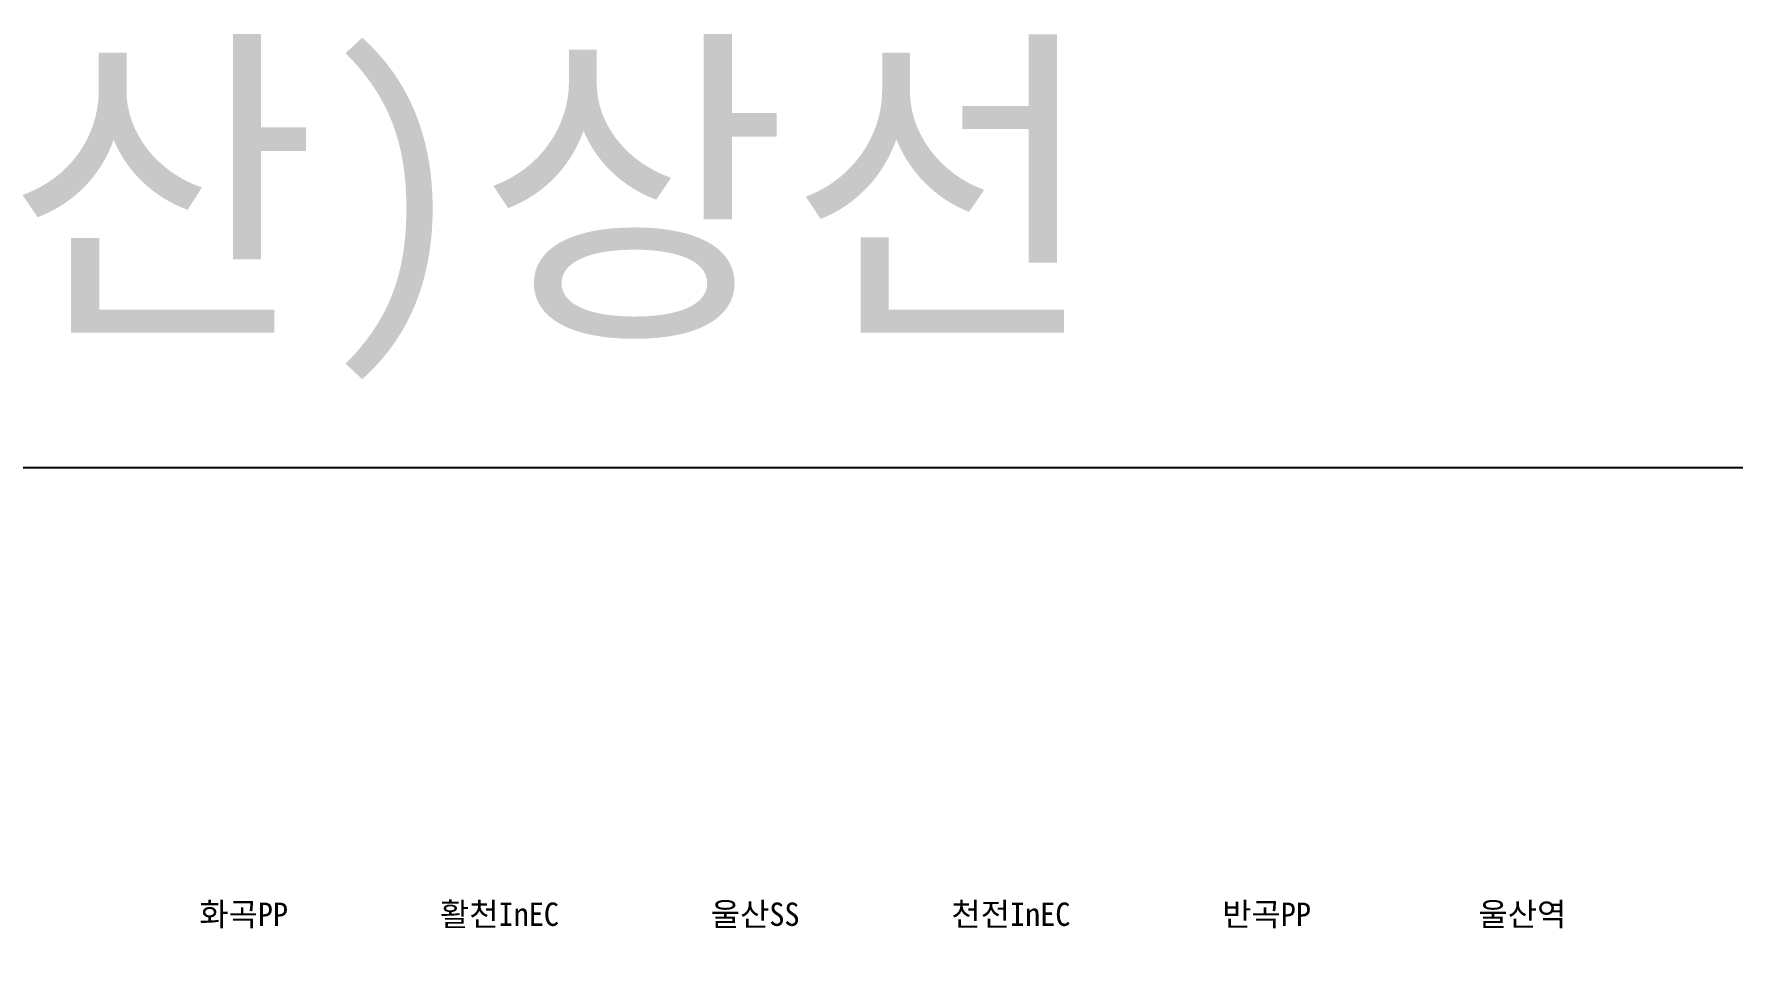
# Model space of a CAD drawing. Extents: x 10526 to 11696, y -1080 to -247.
# Drawn here: x 11138.1 to 11429, y -403.6 to -247.1 of the extents above; entities that cross this region are included whole.
import ezdxf
from ezdxf.enums import TextEntityAlignment as Align

# ---------------------------------------------------------------- set-up
doc = ezdxf.new("R2010")
doc.units = 0
doc.header["$LTSCALE"] = 10
doc.header["$MEASUREMENT"] = 0
for name, color, linetype in [('TN-TEXT', 3, 'Continuous'), ('TT-TEXT', 2, 'Continuous'), ('TX-PAPR', 2, 'Continuous')]:
    doc.layers.add(name, color=color, linetype=linetype)
doc.styles.get("Standard").update_dxf_attribs({"font": 'GulimChe.ttf'})

msp = doc.modelspace()

# ---------------------------------------------------------------- linework, layer by layer
at = {"layer": 'TX-PAPR'}
msp.add_lwpolyline([(11696.11, -1079.94), (10525.99, -1079.94), (10525.99, -321.42), (11696.11, -321.42)], close=True, dxfattribs=at)

# ---------------------------------------------------------------- texts
at = {"layer": 'TN-TEXT'}
for s, p in [('화곡PP', (11174.06, -399.97)), ('활천InEC', (11217.86, -399.97)), ('울산SS', (11261.66, -399.97)), ('천전InEC', (11305.46, -399.97)), ('반곡PP', (11349.26, -399.97)), ('울산역', (11393.06, -399.97))]:
    msp.add_text(s, height=4, dxfattribs=at).set_placement(p, align=Align.CENTER)
at = {"layer": 'TT-TEXT'}
msp.add_text('(동대구~부산)상선', height=42.42, dxfattribs=at).set_placement((11093.19, -276.7), align=Align.MIDDLE)

doc.saveas('drawing.dxf')
